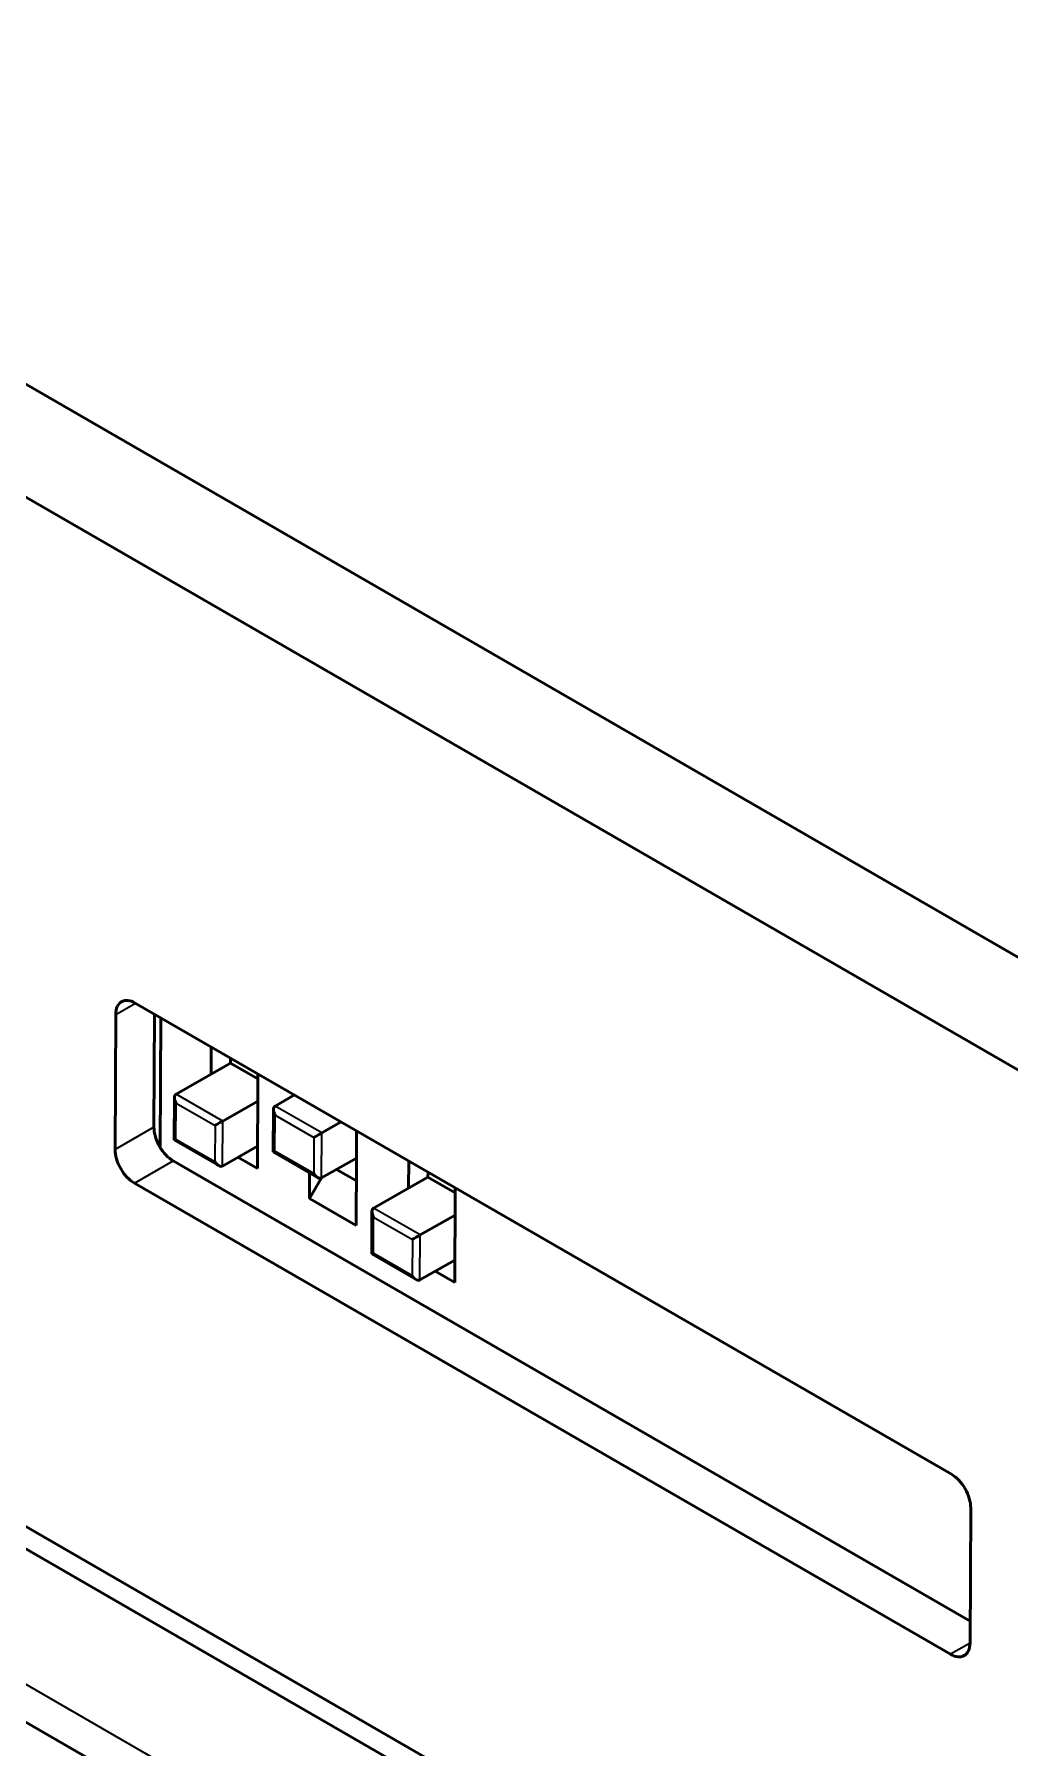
# Model space of a CAD drawing. Header units: millimetres. Extents: x -32 to 1138, y -135 to 348.
# Drawn here: x 328.82 to 343.02, y 263.84 to 288.79 of the extents above; entities that cross this region are included whole.
import ezdxf

# ---------------------------------------------------------------- set-up
doc = ezdxf.new("R2010")
doc.units = ezdxf.units.MM
doc.layers.add('외형선(ISO)', color=7, linetype='Continuous', lineweight=50)
doc.layers.add('좁은 외형선(ISO)', color=7, linetype='Continuous', lineweight=35)

msp = doc.modelspace()

# ---------------------------------------------------------------- linework, layer by layer
at = {"layer": '외형선(ISO)'}
for p, q in [((301.99782, 299.10676), (391.14984, 247.63481)), ((305.38348, 295.50932), (390.29286, 246.48687)), ((390.4969, 231.38349), (305.58752, 280.40595)), ((390.21407, 231.22215), (305.30468, 280.24461)), ((395.85272, 225.44644), (303.64599, 278.68202)), ((330.29537, 274.68304), (342.17476, 267.82447)), ((330.00069, 272.55336), (330.01084, 274.51877)), ((330.57486, 274.52168), (330.56637, 272.87605)), ((330.65586, 272.58324), (330.6656, 274.46929)), ((331.39895, 273.64895), (331.40099, 274.04471)), ((331.68216, 273.88238), (331.68178, 273.81029)), ((331.39895, 273.64895), (330.88984, 273.35853)), ((331.68178, 273.81029), (331.39895, 273.64895)), ((331.68178, 273.81029), (332.07944, 273.5807)), ((332.07981, 273.6528), (332.07777, 273.25703)), ((330.86312, 272.69019), (330.86631, 273.30723)), ((331.56866, 272.96661), (332.07777, 273.25703)), ((332.07777, 273.25703), (332.07439, 272.60189)), ((332.30653, 273.13281), (332.30335, 272.51577)), ((332.61252, 273.34523), (332.33006, 273.1841)), ((333.00888, 272.79219), (333.29135, 272.95332)), ((331.50929, 272.31713), (330.86312, 272.69019)), ((333.51665, 272.82324), (333.51461, 272.42747)), ((330.84752, 272.38518), (342.44742, 265.68797)), ((332.07439, 272.60189), (331.56528, 272.31147)), ((332.0727, 272.27432), (331.78815, 272.4386)), ((332.07439, 272.60189), (332.0727, 272.27432)), ((332.30335, 272.51577), (332.94951, 272.14271)), ((333.51461, 272.42747), (333.0055, 272.13705)), ((333.51461, 272.42747), (333.50954, 271.44476)), ((334.27263, 271.98982), (334.27467, 272.38559)), ((332.83071, 271.83668), (332.83264, 272.21018)), ((333.00553, 272.13706), (332.83071, 271.83668)), ((333.22497, 272.26224), (333.5129, 272.096)), ((334.55547, 272.15117), (334.27263, 271.98982)), ((334.55584, 272.22326), (334.55547, 272.15117)), ((334.55547, 272.15117), (334.95312, 271.92158)), ((342.16124, 265.20392), (330.28184, 272.06249)), ((334.27263, 271.98982), (333.76352, 271.69941)), ((334.95349, 271.99367), (334.95145, 271.59791)), ((333.50954, 271.44476), (332.83071, 271.83668)), ((333.73681, 271.03107), (333.73999, 271.64811)), ((334.44234, 271.30749), (334.95145, 271.59791)), ((334.95145, 271.59791), (334.94807, 270.94277)), ((334.38297, 270.65801), (333.73681, 271.03107)), ((334.94807, 270.94277), (334.43896, 270.65235)), ((334.94807, 270.94277), (334.94638, 270.6152)), ((334.94638, 270.6152), (334.66183, 270.77948)), ((342.45592, 267.3336), (342.44577, 265.36819))]:
    msp.add_line(p, q, dxfattribs=at)
for centre, major_axis, ratio, start_param, end_param in [((330.29368, 274.35547), (-0.1982, 0.34744), 0.58079145, 5.50079417, 7.0715905), ((330.94607, 273.26035), (0.05632, -0.09813), 0.57562194, 3.14008919, 4.71088552), ((332.38629, 273.08593), (0.05632, -0.09813), 0.57562194, 3.14008919, 4.71088552), ((330.84921, 272.71275), (-0.1982, 0.34744), 0.58079145, 0.78840519, 2.35920152), ((331.51175, 272.93375), (-0.08024, -0.04605), 0.00258862, 3.92251605, 5.49331238), ((330.94336, 272.73624), (0.08024, 0.04605), 0.00258862, 2.35171974, 3.14309611), ((332.95198, 272.75933), (-0.08024, -0.04605), 0.00258862, 3.92251605, 5.49331238), ((330.28353, 272.39006), (0.1982, -0.34744), 0.58079145, 3.92999784, 5.50079417), ((331.50905, 272.40964), (0.05632, -0.09813), 0.57562194, 4.71088552, 6.28168185), ((332.38359, 272.56182), (0.08024, 0.04605), 0.00258862, 2.35171974, 3.14309611), ((332.94927, 272.23522), (0.05632, -0.09813), 0.57562194, 4.71088552, 6.28168185), ((333.81975, 271.60123), (0.05632, -0.09813), 0.57562194, 3.14008919, 4.71088552), ((334.38544, 271.27463), (-0.08024, -0.04605), 0.00258862, 3.92251605, 5.49331238), ((333.81705, 271.07712), (0.08024, 0.04605), 0.00258862, 2.35171974, 3.14309611), ((334.38273, 270.75052), (0.05632, -0.09813), 0.57562194, 4.71088552, 6.28168185), ((342.17307, 267.4969), (-0.1982, 0.34744), 0.58079145, 3.92999784, 5.50079417), ((342.16293, 265.53149), (0.1982, -0.34744), 0.58079145, 5.50079417, 7.0715905)]:
    msp.add_ellipse(centre, major_axis=major_axis, ratio=ratio, start_param=start_param, end_param=end_param, dxfattribs=at)
at = {"layer": '좁은 외형선(ISO)'}
for p, q in [((395.52136, 226.18671), (303.31464, 279.42229)), ((330.01084, 274.51877), (330.29708, 274.68206)), ((330.8868, 272.70397), (330.8895, 273.22808)), ((330.8895, 273.22808), (331.45519, 272.90149)), ((331.56866, 272.96661), (330.88984, 273.35853)), ((333.00888, 272.79219), (332.33006, 273.1841)), ((330.56637, 272.87605), (330.00069, 272.55336)), ((331.45519, 272.90149), (331.45248, 272.37737)), ((331.56528, 272.31147), (331.56866, 272.96661)), ((332.32702, 272.52955), (332.32972, 273.05366)), ((332.32972, 273.05366), (332.89541, 272.72706)), ((330.8868, 272.70397), (331.45248, 272.37737)), ((332.89541, 272.72706), (332.8927, 272.20295)), ((333.0055, 272.13705), (333.00888, 272.79219)), ((330.28184, 272.06249), (330.84752, 272.38518)), ((332.8927, 272.20295), (332.32702, 272.52955)), ((334.44234, 271.30749), (333.76352, 271.69941)), ((333.76048, 271.04485), (333.76318, 271.56896)), ((333.76318, 271.56896), (334.32887, 271.24236)), ((334.32887, 271.24236), (334.32616, 270.71825)), ((334.43896, 270.65235), (334.44234, 271.30749)), ((333.76048, 271.04485), (334.32616, 270.71825)), ((342.44575, 265.36622), (342.16124, 265.20392))]:
    msp.add_line(p, q, dxfattribs=at)

doc.saveas('drawing.dxf')
